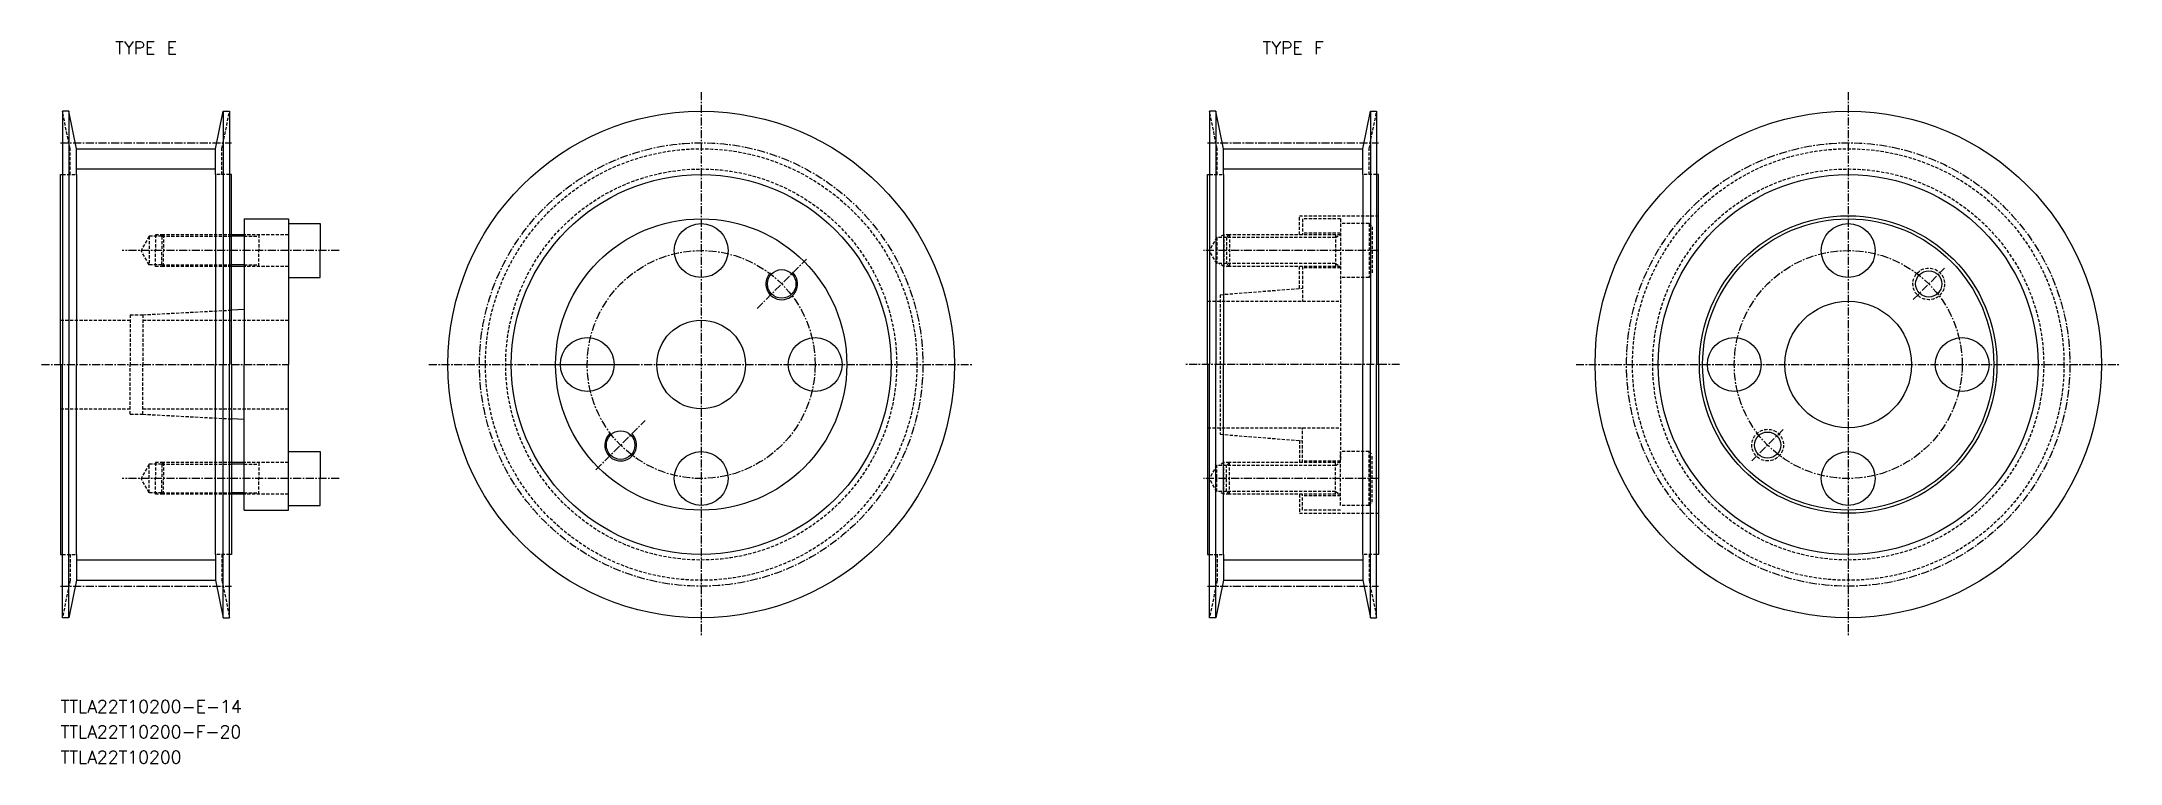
# Model space of a CAD drawing. Extents: x 2943 to 3271, y 28199 to 28313.
import ezdxf
from ezdxf.enums import TextEntityAlignment as Align

# ---------------------------------------------------------------- set-up
doc = ezdxf.new("R2010")
doc.units = 0
doc.linetypes.add('CENTER', pattern=[2, 1.25, -0.25, 0.25, -0.25])
doc.linetypes.add('DASHED', pattern=[0.75, 0.5, -0.25])
doc.layers.get('0').update_dxf_attribs({"linetype": 'CONTINUOUS'})
doc.layers.add('CENTER', color=1, linetype='CENTER')
doc.styles.add('MISUMI', font='txt.shx')

msp = doc.modelspace()

# ---------------------------------------------------------------- linework, layer by layer
at = {"color": 7, "linetype": 'CONTINUOUS'}
for p, q in [((2946.17, 28301.81), (2946.17, 28261.81)), ((2947.17, 28301.81), (2946.17, 28301.81)), ((2947.17, 28301.81), (2947.17, 28261.81)), ((2948.37, 28295.89), (2947.17, 28301.81)), ((2970.37, 28295.89), (2971.57, 28301.81)), ((2971.57, 28301.81), (2971.57, 28261.81)), ((2971.57, 28301.81), (2972.57, 28301.81)), ((2972.57, 28301.81), (2972.57, 28261.81)), ((3127.37, 28301.81), (3127.37, 28261.81)), ((3128.37, 28301.81), (3127.37, 28301.81)), ((3128.37, 28301.81), (3128.37, 28261.81)), ((3129.57, 28295.89), (3128.37, 28301.81)), ((3151.57, 28295.89), (3152.77, 28301.81)), ((3152.77, 28301.81), (3152.77, 28261.81)), ((3152.77, 28301.81), (3153.77, 28301.81)), ((3153.77, 28301.81), (3153.77, 28261.81)), ((2948.37, 28295.89), (2970.37, 28295.89)), ((2948.37, 28291.81), (2948.37, 28295.89)), ((2970.37, 28291.81), (2970.37, 28295.89)), ((3129.57, 28295.89), (3151.57, 28295.89)), ((3129.57, 28291.81), (3129.57, 28295.89)), ((3151.57, 28291.81), (3151.57, 28295.89)), ((2945.87, 28261.81), (2945.87, 28291.81)), ((2945.87, 28291.81), (2946.17, 28291.81)), ((2948.37, 28291.81), (2948.37, 28261.81)), ((2970.37, 28291.81), (2970.37, 28261.81)), ((2972.87, 28291.81), (2972.57, 28291.81)), ((2972.87, 28261.81), (2972.87, 28291.81)), ((3127.07, 28261.81), (3127.07, 28291.81)), ((3127.07, 28291.81), (3127.37, 28291.81)), ((3129.57, 28291.81), (3129.57, 28261.81)), ((3151.57, 28291.81), (3151.57, 28261.81)), ((3154.07, 28291.81), (3153.77, 28291.81)), ((3154.07, 28261.81), (3154.07, 28291.81)), ((2974.87, 28284.81), (2981.87, 28284.81)), ((2974.87, 28284.81), (2974.87, 28282.31)), ((2981.87, 28284.81), (2981.87, 28284.06)), ((2981.87, 28284.06), (2981.87, 28275.56)), ((2981.87, 28284.06), (2986.87, 28284.06)), ((2986.87, 28284.06), (2986.87, 28279.81)), ((2974.87, 28282.31), (2972.87, 28282.31)), ((2974.87, 28282.31), (2974.87, 28277.31)), ((2974.87, 28277.31), (2972.87, 28277.31)), ((2974.87, 28277.31), (2974.87, 28270.51)), ((2986.87, 28275.56), (2986.87, 28279.81)), ((2981.87, 28275.56), (2986.87, 28275.56)), ((2981.87, 28275.56), (2981.87, 28261.81)), ((2974.87, 28270.51), (2972.87, 28270.4)), ((2974.87, 28270.51), (2974.87, 28261.81)), ((2945.87, 28261.81), (2945.87, 28231.81)), ((2946.17, 28221.81), (2946.17, 28261.81)), ((2947.17, 28221.81), (2947.17, 28261.81)), ((2948.37, 28231.81), (2948.37, 28261.81)), ((2970.37, 28231.81), (2970.37, 28261.81)), ((2971.57, 28221.81), (2971.57, 28261.81)), ((2972.57, 28221.81), (2972.57, 28261.81)), ((2972.87, 28261.81), (2972.87, 28231.81)), ((2974.87, 28253.11), (2974.87, 28261.81)), ((2981.87, 28248.06), (2981.87, 28261.81)), ((3127.07, 28261.81), (3127.07, 28231.81)), ((3127.37, 28221.81), (3127.37, 28261.81)), ((3128.37, 28221.81), (3128.37, 28261.81)), ((3129.57, 28231.81), (3129.57, 28261.81)), ((3151.57, 28231.81), (3151.57, 28261.81)), ((3152.77, 28221.81), (3152.77, 28261.81)), ((3153.77, 28221.81), (3153.77, 28261.81)), ((3154.07, 28261.81), (3154.07, 28231.81)), ((2974.87, 28253.11), (2972.87, 28253.22)), ((2974.87, 28246.31), (2974.87, 28253.11)), ((2981.87, 28248.06), (2986.87, 28248.06)), ((2981.87, 28239.56), (2981.87, 28248.06)), ((2986.87, 28248.06), (2986.87, 28243.81)), ((2974.87, 28246.31), (2972.87, 28246.31)), ((2974.87, 28241.31), (2974.87, 28246.31)), ((2974.87, 28241.31), (2972.87, 28241.31)), ((2974.87, 28238.81), (2974.87, 28241.31)), ((2986.87, 28239.56), (2986.87, 28243.81)), ((2974.87, 28238.81), (2981.87, 28238.81)), ((2981.87, 28239.56), (2986.87, 28239.56)), ((2981.87, 28238.81), (2981.87, 28239.56)), ((2945.87, 28231.81), (2946.17, 28231.81)), ((2948.37, 28231.81), (2948.37, 28227.74)), ((2970.37, 28231.81), (2970.37, 28227.74)), ((2972.87, 28231.81), (2972.57, 28231.81)), ((3127.07, 28231.81), (3127.37, 28231.81)), ((3129.57, 28231.81), (3129.57, 28227.74)), ((3151.57, 28231.81), (3151.57, 28227.74)), ((3154.07, 28231.81), (3153.77, 28231.81)), ((2948.37, 28227.74), (2947.17, 28221.81)), ((2948.37, 28227.74), (2970.37, 28227.74)), ((2970.37, 28227.74), (2971.57, 28221.81)), ((3129.57, 28227.74), (3128.37, 28221.81)), ((3129.57, 28227.74), (3151.57, 28227.74)), ((3151.57, 28227.74), (3152.77, 28221.81)), ((2947.17, 28221.81), (2946.17, 28221.81)), ((2971.57, 28221.81), (2972.57, 28221.81)), ((3128.37, 28221.81), (3127.37, 28221.81)), ((3152.77, 28221.81), (3153.77, 28221.81))]:
    msp.add_line(p, q, dxfattribs=at)
at = {"color": 3, "linetype": 'DASHED'}
for p, q in [((2947.37, 28295.89), (2946.17, 28301.81)), ((2971.37, 28295.89), (2972.57, 28301.81)), ((3128.57, 28295.89), (3127.37, 28301.81)), ((3152.57, 28295.89), (3153.77, 28301.81)), ((2947.37, 28291.81), (2947.37, 28295.89)), ((2971.37, 28291.81), (2971.37, 28295.89)), ((3128.57, 28291.81), (3128.57, 28295.89)), ((3152.57, 28291.81), (3152.57, 28295.89)), ((2946.17, 28291.81), (2948.37, 28291.81)), ((2972.57, 28291.81), (2970.37, 28291.81)), ((3127.37, 28291.81), (3129.57, 28291.81)), ((3153.77, 28291.81), (3151.57, 28291.81)), ((3141.56, 28285.31), (3154.07, 28285.31)), ((3141.56, 28282.31), (3141.56, 28285.31)), ((3148.06, 28284.81), (3142.06, 28284.81)), ((3142.06, 28284.81), (3142.06, 28282.31)), ((3148.06, 28284.81), (3148.06, 28246.56)), ((3152.56, 28284.06), (3148.06, 28284.06)), ((3148.06, 28284.06), (3148.06, 28275.56)), ((3152.56, 28284.06), (3152.56, 28275.56)), ((3152.56, 28284.06), (3153.06, 28283.56)), ((2959.87, 28282.06), (2958.58, 28279.81)), ((2959.87, 28282.06), (2959.87, 28277.56)), ((2961.87, 28282.06), (2959.87, 28282.06)), ((2960.87, 28282.31), (2960.87, 28279.81)), ((2962.12, 28282.31), (2960.87, 28282.31)), ((2962.12, 28282.31), (2961.87, 28282.06)), ((2961.87, 28282.06), (2972.87, 28282.06)), ((2961.87, 28282.06), (2961.87, 28279.81)), ((2972.87, 28282.31), (2962.12, 28282.31)), ((2962.12, 28282.31), (2962.12, 28279.81)), ((2981.87, 28282.31), (2974.87, 28282.31)), ((2974.87, 28282.06), (2977.21, 28282.06)), ((2977.21, 28282.31), (2977.21, 28279.81)), ((3128.52, 28281.88), (3127.32, 28279.81)), ((3130.06, 28281.88), (3128.52, 28281.88)), ((3128.52, 28281.88), (3128.52, 28277.74)), ((3129.64, 28282.31), (3128.89, 28281.88)), ((3130.5, 28282.31), (3129.64, 28282.31)), ((3129.64, 28282.31), (3129.64, 28277.31)), ((3130.5, 28282.31), (3130.06, 28281.88)), ((3147.26, 28281.88), (3130.06, 28281.88)), ((3130.06, 28281.88), (3130.06, 28277.74)), ((3148.06, 28282.31), (3130.5, 28282.31)), ((3130.5, 28282.31), (3130.5, 28277.31)), ((3148.06, 28282.56), (3142.06, 28282.56)), ((3147.26, 28282.31), (3147.26, 28277.31)), ((3147.26, 28281.88), (3148.01, 28282.31)), ((3153.06, 28283.56), (3153.06, 28276.06)), ((2959.87, 28277.56), (2958.58, 28279.81)), ((2961.87, 28277.56), (2959.87, 28277.56)), ((2960.87, 28277.31), (2960.87, 28279.81)), ((2962.12, 28277.31), (2960.87, 28277.31)), ((2961.87, 28277.56), (2961.87, 28279.81)), ((2961.87, 28277.56), (2972.87, 28277.56)), ((2962.12, 28277.31), (2961.87, 28277.56)), ((2962.12, 28277.31), (2962.12, 28279.81)), ((2972.87, 28277.31), (2962.12, 28277.31)), ((2974.87, 28277.56), (2977.21, 28277.56)), ((2981.87, 28277.31), (2974.87, 28277.31)), ((2977.21, 28277.31), (2977.21, 28279.81)), ((3128.52, 28277.74), (3127.32, 28279.81)), ((3130.06, 28277.74), (3128.52, 28277.74)), ((3129.64, 28277.31), (3128.89, 28277.74)), ((3130.5, 28277.31), (3129.64, 28277.31)), ((3147.26, 28277.74), (3130.06, 28277.74)), ((3130.5, 28277.31), (3130.06, 28277.74)), ((3148.06, 28277.31), (3130.5, 28277.31)), ((3141.56, 28273.82), (3141.56, 28277.31)), ((3142.06, 28277.31), (3142.06, 28271.81)), ((3148.06, 28277.06), (3142.06, 28277.06)), ((3147.26, 28277.74), (3148.01, 28277.31)), ((3129.06, 28272.84), (3142.06, 28273.86)), ((3152.56, 28275.56), (3148.06, 28275.56)), ((3152.56, 28275.56), (3153.06, 28276.06)), ((3127.07, 28271.81), (3148.06, 28271.81)), ((3129.06, 28272.84), (3129.06, 28250.79)), ((2945.87, 28268.81), (2956.87, 28268.81)), ((2956.87, 28269.66), (2956.87, 28261.81)), ((2956.87, 28269.66), (2958.87, 28269.66)), ((2958.87, 28269.66), (2972.87, 28270.4)), ((2958.87, 28269.66), (2958.87, 28261.81)), ((2958.87, 28268.81), (2981.87, 28268.81)), ((2956.87, 28253.96), (2956.87, 28261.81)), ((2958.87, 28253.96), (2958.87, 28261.81)), ((2945.87, 28254.81), (2956.87, 28254.81)), ((2958.87, 28254.81), (2981.87, 28254.81)), ((2956.87, 28253.96), (2958.87, 28253.96)), ((2958.87, 28253.96), (2972.87, 28253.22)), ((3127.07, 28251.81), (3148.06, 28251.81)), ((3129.06, 28250.79), (3142.06, 28249.76)), ((3142.06, 28246.31), (3142.06, 28251.81)), ((3141.56, 28249.8), (3141.56, 28246.31)), ((3152.56, 28248.06), (3148.06, 28248.06)), ((3148.06, 28239.56), (3148.06, 28248.06)), ((3152.56, 28239.56), (3152.56, 28248.06)), ((3152.56, 28248.06), (3153.06, 28247.56)), ((3153.06, 28240.06), (3153.06, 28247.56)), ((2959.87, 28246.06), (2958.58, 28243.81)), ((2961.87, 28246.06), (2959.87, 28246.06)), ((2959.87, 28241.56), (2959.87, 28246.06)), ((2962.12, 28246.31), (2960.87, 28246.31)), ((2960.87, 28246.31), (2960.87, 28243.81)), ((2962.12, 28246.31), (2961.87, 28246.06)), ((2961.87, 28246.06), (2972.87, 28246.06)), ((2961.87, 28246.06), (2961.87, 28243.81)), ((2972.87, 28246.31), (2962.12, 28246.31)), ((2962.12, 28246.31), (2962.12, 28243.81)), ((2981.87, 28246.31), (2974.87, 28246.31)), ((2974.87, 28246.06), (2977.21, 28246.06)), ((2977.21, 28246.31), (2977.21, 28243.81)), ((3128.52, 28245.88), (3127.32, 28243.81)), ((3128.52, 28241.74), (3128.52, 28245.88)), ((3130.06, 28245.88), (3128.52, 28245.88)), ((3129.64, 28246.31), (3128.89, 28245.88)), ((3130.5, 28246.31), (3129.64, 28246.31)), ((3129.64, 28241.31), (3129.64, 28246.31)), ((3130.5, 28246.31), (3130.06, 28245.88)), ((3147.26, 28245.88), (3130.06, 28245.88)), ((3130.06, 28241.74), (3130.06, 28245.88)), ((3148.06, 28246.31), (3130.5, 28246.31)), ((3130.5, 28241.31), (3130.5, 28246.31)), ((3148.06, 28246.56), (3142.06, 28246.56)), ((3147.26, 28241.31), (3147.26, 28246.31)), ((3147.26, 28245.88), (3148.01, 28246.31)), ((2959.87, 28241.56), (2958.58, 28243.81)), ((2961.87, 28241.56), (2959.87, 28241.56)), ((2960.87, 28241.31), (2960.87, 28243.81)), ((2962.12, 28241.31), (2960.87, 28241.31)), ((2961.87, 28241.56), (2961.87, 28243.81)), ((2961.87, 28241.56), (2972.87, 28241.56)), ((2962.12, 28241.31), (2961.87, 28241.56)), ((2962.12, 28241.31), (2962.12, 28243.81)), ((2972.87, 28241.31), (2962.12, 28241.31)), ((2974.87, 28241.56), (2977.21, 28241.56)), ((2981.87, 28241.31), (2974.87, 28241.31)), ((2977.21, 28241.31), (2977.21, 28243.81)), ((3128.52, 28241.74), (3127.32, 28243.81)), ((3130.06, 28241.74), (3128.52, 28241.74)), ((3129.64, 28241.31), (3128.89, 28241.74)), ((3130.5, 28241.31), (3129.64, 28241.31)), ((3147.26, 28241.74), (3130.06, 28241.74)), ((3130.5, 28241.31), (3130.06, 28241.74)), ((3148.06, 28241.31), (3130.5, 28241.31)), ((3141.56, 28241.31), (3141.56, 28238.31)), ((3142.06, 28238.81), (3142.06, 28241.31)), ((3148.06, 28241.06), (3142.06, 28241.06)), ((3147.26, 28241.74), (3148.01, 28241.31)), ((3141.56, 28238.31), (3154.07, 28238.31)), ((3148.06, 28238.81), (3142.06, 28238.81)), ((3152.56, 28239.56), (3148.06, 28239.56)), ((3152.56, 28239.56), (3153.06, 28240.06)), ((2946.17, 28231.81), (2948.37, 28231.81)), ((2947.37, 28231.81), (2947.37, 28227.74)), ((2972.57, 28231.81), (2970.37, 28231.81)), ((2971.37, 28231.81), (2971.37, 28227.74)), ((3127.37, 28231.81), (3129.57, 28231.81)), ((3128.57, 28231.81), (3128.57, 28227.74)), ((3153.77, 28231.81), (3151.57, 28231.81)), ((3152.57, 28231.81), (3152.57, 28227.74)), ((2947.37, 28227.74), (2946.17, 28221.81)), ((2971.37, 28227.74), (2972.57, 28221.81)), ((3128.57, 28227.74), (3127.37, 28221.81)), ((3152.57, 28227.74), (3153.77, 28221.81))]:
    msp.add_line(p, q, dxfattribs=at)
at = {"color": 3, "linetype": 'CONTINUOUS'}
for p, q in [((2948.37, 28292.69), (2970.37, 28292.69)), ((3129.57, 28292.69), (3151.57, 28292.69)), ((2948.37, 28230.94), (2970.37, 28230.94)), ((3129.57, 28230.94), (3151.57, 28230.94))]:
    msp.add_line(p, q, dxfattribs=at)
at = {"color": 3}
for p, q in [((2974.87, 28282.06), (2972.87, 28282.06)), ((2974.87, 28277.56), (2972.87, 28277.56)), ((2974.87, 28246.06), (2972.87, 28246.06)), ((2974.87, 28241.56), (2972.87, 28241.56))]:
    msp.add_line(p, q, dxfattribs=at)
at = {"color": 7, "linetype": 'CONTINUOUS'}
for centre, radius in [((3047.07, 28261.81), 40), ((3228.26, 28261.81), 40), ((3047.07, 28261.81), 30), ((3228.26, 28261.81), 30), ((3047.07, 28261.81), 23), ((3047.07, 28261.81), 23), ((3047.07, 28279.81), 4.25), ((3228.26, 28261.81), 23.5), ((3228.26, 28261.81), 23), ((3228.26, 28279.81), 4.25), ((3059.79, 28274.54), 2.25), ((3240.98, 28274.54), 2.07), ((3228.26, 28261.81), 10), ((3047.07, 28261.81), 7), ((3029.07, 28261.81), 4.25), ((3065.07, 28261.81), 4.25), ((3210.26, 28261.81), 4.25), ((3246.26, 28261.81), 4.25), ((3034.34, 28249.08), 2.25), ((3215.53, 28249.08), 2.07), ((3047.07, 28243.81), 4.25), ((3228.26, 28243.81), 4.25)]:
    msp.add_circle(centre, radius, dxfattribs=at)
at = {"color": 3, "linetype": 'DASHED'}
for centre, radius in [((3047.07, 28261.81), 34.08), ((3228.26, 28261.81), 34.08), ((3047.07, 28261.81), 30.88), ((3228.26, 28261.81), 30.88), ((3240.98, 28274.54), 2.5), ((3215.53, 28249.08), 2.5)]:
    msp.add_circle(centre, radius, dxfattribs=at)
at = {"color": 3, "linetype": 'CONTINUOUS'}
for centre in [(3059.79, 28274.54), (3034.34, 28249.08)]:
    msp.add_arc(centre, 2.5, 135, 47, dxfattribs=at)
at = {"layer": 'CENTER', "color": 1, "linetype": 'CENTER'}
for p, q in [((3047.07, 28304.81), (3047.07, 28218.81)), ((3228.26, 28304.81), (3228.26, 28218.81)), ((2945.87, 28296.83), (2972.87, 28296.83)), ((3127.07, 28296.83), (3154.07, 28296.83)), ((2989.87, 28279.81), (2955.58, 28279.81)), ((3055.9, 28270.65), (3063.68, 28278.43)), ((3154.06, 28279.81), (3126.44, 28279.81)), ((3238.51, 28272.06), (3243.46, 28277.01)), ((2942.87, 28261.81), (2981.87, 28261.81)), ((3004.07, 28261.81), (3090.07, 28261.81)), ((3021.82, 28261.81), (3036.32, 28261.81)), ((3157.4, 28261.81), (3123.48, 28261.81)), ((3185.26, 28261.81), (3271.26, 28261.81)), ((3030.45, 28245.19), (3038.23, 28252.97)), ((3218, 28251.56), (3213.05, 28246.61)), ((2989.87, 28243.81), (2955.58, 28243.81)), ((3154.06, 28243.81), (3126.44, 28243.81)), ((2945.87, 28226.8), (2972.87, 28226.8)), ((3127.07, 28226.8), (3154.07, 28226.8))]:
    msp.add_line(p, q, dxfattribs=at)
for centre, radius in [((3047.07, 28261.81), 35.02), ((3228.26, 28261.81), 35.02), ((3047.07, 28261.81), 18), ((3228.26, 28261.81), 18)]:
    msp.add_circle(centre, radius, dxfattribs=at)

# ---------------------------------------------------------------- texts
at = {"color": 7, "linetype": 'CONTINUOUS', "style": 'MISUMI'}
for s, p in [('TYPE E', (2959.37, 28311.81)), ('TYPE F', (3140.57, 28311.81))]:
    msp.add_text(s, height=2, dxfattribs=at).set_placement(p, align=Align.MIDDLE_CENTER)
for s, p in [('TTLA22T10200-E-14', (2945.87, 28206.81)), ('TTLA22T10200-F-20', (2945.87, 28202.81)), ('TTLA22T10200', (2945.87, 28198.81))]:
    msp.add_text(s, height=2, dxfattribs=at).set_placement(p)

doc.saveas('drawing.dxf')
